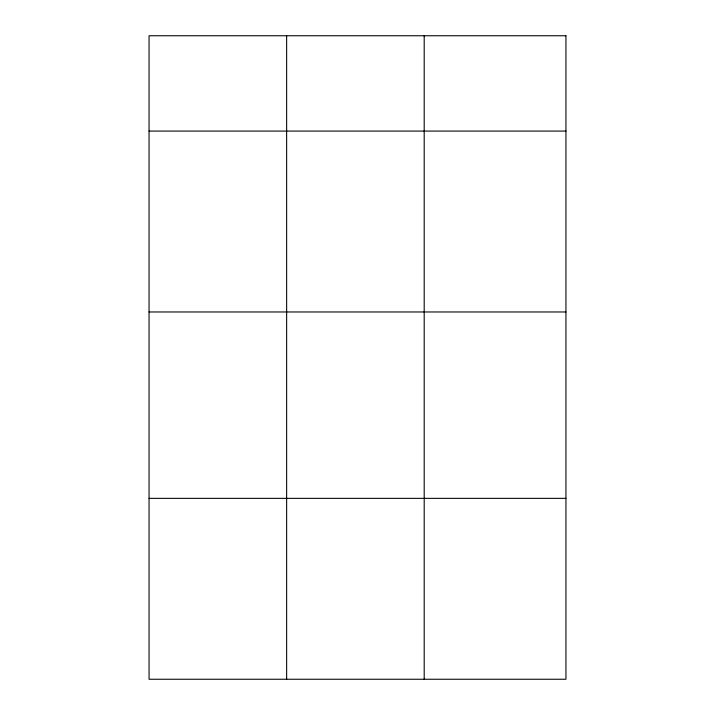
<?xml version="1.0" encoding="UTF-8"?>
<svg xmlns="http://www.w3.org/2000/svg" width="715" height="715" viewBox="0 0 715 715"><rect width="100%" height="100%" fill="white"/><g stroke="black" fill="none" stroke-linecap="round" stroke-linejoin="round"><path stroke-width="1.07" d="M149.06 131.077L565.94 131.077M149.06 311.972L565.94 311.972M149.06 498.355L565.94 498.355M424.201 35.75L424.201 679.25M286.635 35.75L286.635 679.25M565.94 35.75L149.06 35.75L149.06 679.25L565.94 679.25L565.94 35.75"/></g></svg>
